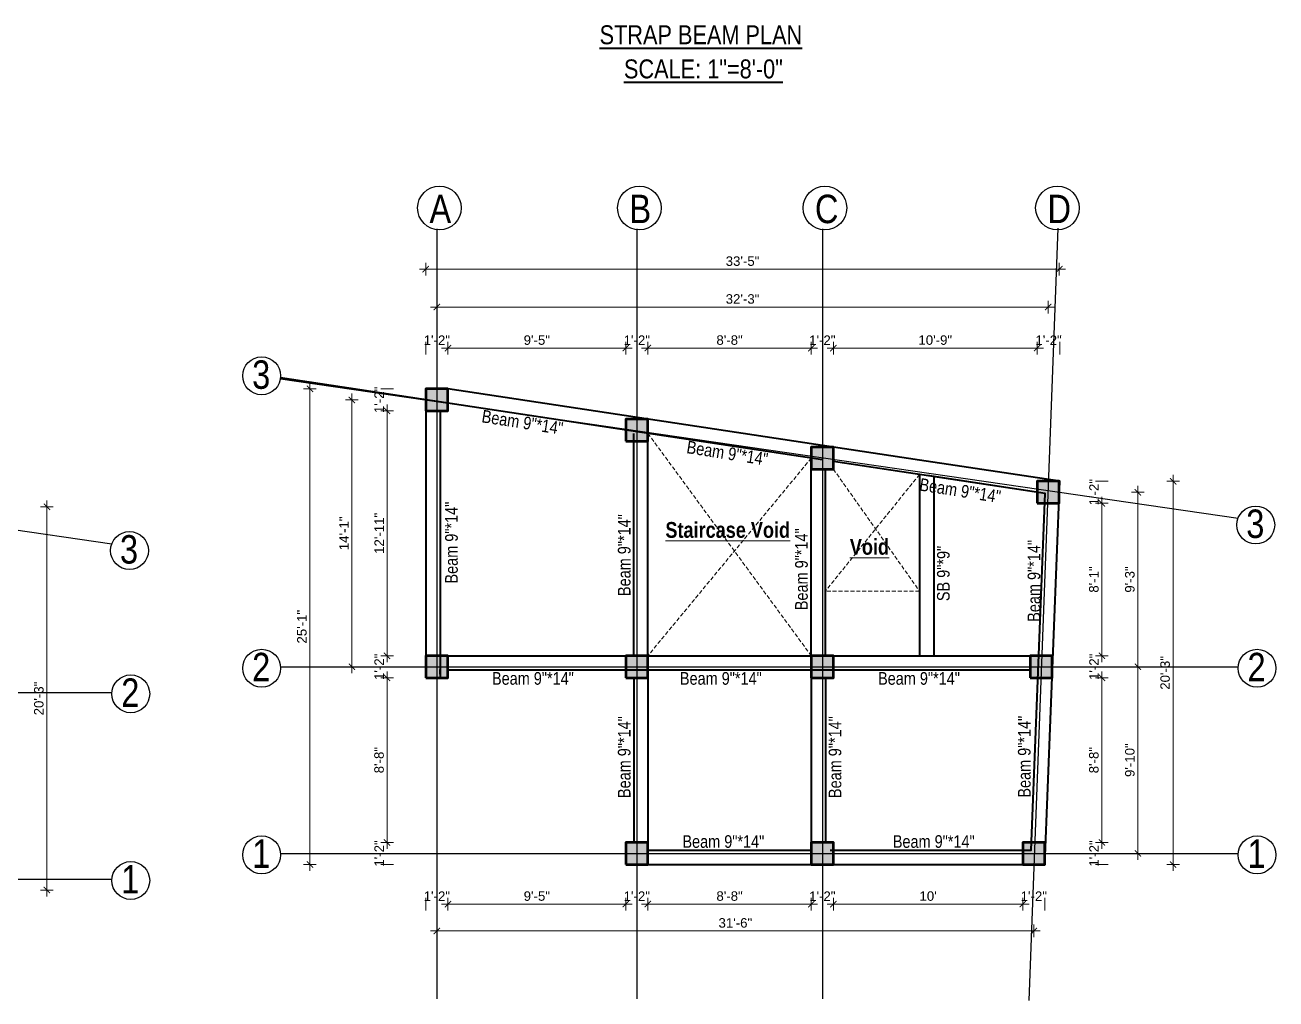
# Model space of a CAD drawing. Header units: inches. Extents: x 149715 to 152893, y -16726 to -14478.
# Drawn here: x 151080 to 151873, y -15733 to -15116 of the extents above; entities that cross this region are included whole.
import ezdxf
from ezdxf.enums import TextEntityAlignment as Align

# ---------------------------------------------------------------- set-up
doc = ezdxf.new("R2010")
doc.units = ezdxf.units.IN
doc.header["$LTSCALE"] = 0.5
doc.header["$MEASUREMENT"] = 0
doc.header["$PDMODE"] = 66
doc.linetypes.add('HIDDEN', pattern=[0.375, 0.25, -0.125])
for name, color, linetype, lineweight in [('C-COLUMN', 1, 'Continuous', 50), ('DIM 1-100', 4, 'Continuous', 13), ('HACTH', 253, 'Continuous', 9), ('Text-100.w', 254, 'Continuous', 9), ('Toilet', 7, 'Continuous', 25), ('wall', 1, 'Continuous', 40), ('window', 4, 'Continuous', 13)]:
    doc.layers.add(name, color=color, linetype=linetype, lineweight=lineweight)
doc.styles.add('arial', font='arial.ttf')
doc.styles.add('ordinary', font='ARIALN.TTF')
doc.styles.get("Standard").update_dxf_attribs({"font": 'arial.ttf'})
doc.dimstyles.new('1 by 96', dxfattribs={"dimtxt": 6, "dimasz": 4, "dimexe": 4, "dimexo": 4, "dimgap": 2, "dimtad": 1, "dimdec": 0, "dimzin": 0, "dimdsep": 46, "dimlunit": 4, "dimtxsty": 'Standard', "dimblk": 'ARCHTICK', "dimcen": 0, "dimdle": 4, "dimadec": 0, "dimazin": 0, "dimtfac": 1, "dimtdec": 0, "dimtix": 1, "dimtofl": 0, "dimtmove": 1, "dimatfit": 3, "dimldrblk": 'ARCHTICK', "dimfxl": 4, "dimfxlon": 1, "dimtolj": 1, "dimtzin": 0, "dimlwd": -1, "dimlwe": -1, "dimarcsym": 0})

# ---------------------------------------------------------------- blocks, each defined once
blk = doc.blocks.new('_ArchTick')
at = {"color": 0, "linetype": 'ByBlock', "const_width": 0.15}
blk.add_lwpolyline([(-0.5, -0.5), (0.5, 0.5)], dxfattribs=at)
blk = doc.blocks.new('*D952')
at = {"layer": 'Defpoints', "color": 0, "transparency": 16777216}
for p in [(151022.58, -15421.33), (151094.24, -15421.33), (151013.01, -15664.1)]:
    blk.add_point(p, dxfattribs=at)
at = {"layer": 'DIM 1-100', "color": 0, "transparency": 16777216}
for p, q in [((151094.24, -15668.1), (151094.24, -15417.33)), ((151090.24, -15421.33), (151098.24, -15421.33)), ((151090.24, -15664.1), (151098.24, -15664.1))]:
    blk.add_line(p, q, dxfattribs=at)
at = {"layer": 'DIM 1-100', "color": 0, "transparency": 16777216, "xscale": 4, "yscale": 4, "zscale": 4}
for p, rotation in [((151094.24, -15421.33), 90), ((151094.24, -15664.1), 270)]:
    blk.add_blockref('_ArchTick', p, dxfattribs=dict(at, rotation=rotation))
at = {"layer": 'DIM 1-100', "color": 0, "transparency": 16777216, "insert": (151089.18, -15542.72), "char_height": 6, "attachment_point": 5, "rotation": 90}
blk.add_mtext('\\A1;20\'-3"', dxfattribs=at)
blk = doc.blocks.new('*D962')
at = {"layer": 'Defpoints', "color": 0, "transparency": 16777216}
for p in [(151322.91, -15346.59), (151309.73, -15360.59), (151322.91, -15360.59)]:
    blk.add_point(p, dxfattribs=at)
at = {"layer": 'DIM 1-100', "color": 0, "transparency": 16777216}
for p, q in [((151313.73, -15346.59), (151305.73, -15346.59)), ((151313.73, -15360.59), (151305.73, -15360.59))]:
    blk.add_line(p, q, dxfattribs=at)
at = {"layer": 'DIM 1-100', "color": 0, "transparency": 16777216, "insert": (151304.72, -15353.59), "char_height": 6, "attachment_point": 5, "rotation": 90}
blk.add_mtext('\\A1;1\'-2"', dxfattribs=at)
blk = doc.blocks.new('*D963')
at = {"layer": 'Defpoints', "color": 0, "transparency": 16777216}
for p in [(151322.91, -15360.59), (151309.73, -15515.66), (151322.91, -15515.66)]:
    blk.add_point(p, dxfattribs=at)
at = {"layer": 'DIM 1-100', "color": 0, "transparency": 16777216}
for p, q in [((151313.73, -15360.59), (151305.73, -15360.59)), ((151309.73, -15356.59), (151309.73, -15519.66)), ((151313.73, -15515.66), (151305.73, -15515.66))]:
    blk.add_line(p, q, dxfattribs=at)
at = {"layer": 'DIM 1-100', "color": 0, "transparency": 16777216, "xscale": 4, "yscale": 4, "zscale": 4}
for p, rotation in [((151309.73, -15360.59), 90), ((151309.73, -15515.66), 270)]:
    blk.add_blockref('_ArchTick', p, dxfattribs=dict(at, rotation=rotation))
at = {"layer": 'DIM 1-100', "color": 0, "transparency": 16777216, "insert": (151304.72, -15438.12), "char_height": 6, "attachment_point": 5, "rotation": 90}
blk.add_mtext('\\A1;12\'-11"', dxfattribs=at)
blk = doc.blocks.new('*D964')
at = {"layer": 'Defpoints', "color": 0, "transparency": 16777216}
for p in [(151322.91, -15515.66), (151309.73, -15529.66), (151322.91, -15529.66)]:
    blk.add_point(p, dxfattribs=at)
at = {"layer": 'DIM 1-100', "color": 0, "transparency": 16777216}
for p, q in [((151313.73, -15515.66), (151305.73, -15515.66)), ((151313.73, -15529.66), (151305.73, -15529.66))]:
    blk.add_line(p, q, dxfattribs=at)
at = {"layer": 'DIM 1-100', "color": 0, "transparency": 16777216, "insert": (151304.72, -15522.66), "char_height": 6, "attachment_point": 5, "rotation": 90}
blk.add_mtext('\\A1;1\'-2"', dxfattribs=at)
blk = doc.blocks.new('*D965')
at = {"layer": 'Defpoints', "color": 0, "transparency": 16777216}
for p in [(151322.91, -15529.66), (151309.73, -15633.89), (151322.91, -15633.89)]:
    blk.add_point(p, dxfattribs=at)
at = {"layer": 'DIM 1-100', "color": 0, "transparency": 16777216}
for p, q in [((151313.73, -15529.66), (151305.73, -15529.66)), ((151309.73, -15525.66), (151309.73, -15637.89)), ((151313.73, -15633.89), (151305.73, -15633.89))]:
    blk.add_line(p, q, dxfattribs=at)
at = {"layer": 'DIM 1-100', "color": 0, "transparency": 16777216, "xscale": 4, "yscale": 4, "zscale": 4}
for p, rotation in [((151309.73, -15529.66), 90), ((151309.73, -15633.89), 270)]:
    blk.add_blockref('_ArchTick', p, dxfattribs=dict(at, rotation=rotation))
at = {"layer": 'DIM 1-100', "color": 0, "transparency": 16777216, "insert": (151304.67, -15581.77), "char_height": 6, "attachment_point": 5, "rotation": 90}
blk.add_mtext('\\A1;8\'-8"', dxfattribs=at)
blk = doc.blocks.new('*D966')
at = {"layer": 'Defpoints', "color": 0, "transparency": 16777216}
for p in [(151322.91, -15633.89), (151309.73, -15647.89), (151322.91, -15647.89)]:
    blk.add_point(p, dxfattribs=at)
at = {"layer": 'DIM 1-100', "color": 0, "transparency": 16777216}
for p, q in [((151313.73, -15633.89), (151305.73, -15633.89)), ((151313.73, -15647.89), (151305.73, -15647.89))]:
    blk.add_line(p, q, dxfattribs=at)
at = {"layer": 'DIM 1-100', "color": 0, "transparency": 16777216, "insert": (151304.72, -15640.89), "char_height": 6, "attachment_point": 5, "rotation": 90}
blk.add_mtext('\\A1;1\'-2"', dxfattribs=at)
blk = doc.blocks.new('*D967')
at = {"layer": 'Defpoints', "color": 0, "transparency": 16777216}
for p in [(151307.18, -15346.59), (151260.87, -15647.89), (151307.18, -15647.89)]:
    blk.add_point(p, dxfattribs=at)
at = {"layer": 'DIM 1-100', "color": 0, "transparency": 16777216}
for p, q in [((151264.87, -15346.59), (151256.87, -15346.59)), ((151260.87, -15342.59), (151260.87, -15651.89)), ((151264.87, -15647.89), (151256.87, -15647.89))]:
    blk.add_line(p, q, dxfattribs=at)
at = {"layer": 'DIM 1-100', "color": 0, "transparency": 16777216, "xscale": 4, "yscale": 4, "zscale": 4}
for p, rotation in [((151260.87, -15346.59), 90), ((151260.87, -15647.89), 270)]:
    blk.add_blockref('_ArchTick', p, dxfattribs=dict(at, rotation=rotation))
at = {"layer": 'DIM 1-100', "color": 0, "transparency": 16777216, "insert": (151255.8, -15497.24), "char_height": 6, "attachment_point": 5, "rotation": 90}
blk.add_mtext('\\A1;25\'-1"', dxfattribs=at)
blk = doc.blocks.new('*D968')
at = {"layer": 'Defpoints', "color": 0, "transparency": 16777216}
for p in [(151334.27, -15647.89), (151348.27, -15647.89), (151348.27, -15672.96)]:
    blk.add_point(p, dxfattribs=at)
at = {"layer": 'DIM 1-100', "color": 0, "transparency": 16777216}
for p, q in [((151334.27, -15668.96), (151334.27, -15676.96)), ((151348.27, -15668.96), (151348.27, -15676.96))]:
    blk.add_line(p, q, dxfattribs=at)
at = {"layer": 'DIM 1-100', "color": 0, "transparency": 16777216, "insert": (151341.27, -15667.95), "char_height": 6, "attachment_point": 5}
blk.add_mtext('\\A1;1\'-2"', dxfattribs=at)
blk = doc.blocks.new('*D969')
at = {"layer": 'Defpoints', "color": 0, "transparency": 16777216}
for p in [(151348.27, -15647.89), (151460.92, -15647.89), (151460.92, -15672.96)]:
    blk.add_point(p, dxfattribs=at)
at = {"layer": 'DIM 1-100', "color": 0, "transparency": 16777216}
for p, q in [((151348.27, -15668.96), (151348.27, -15676.96)), ((151460.92, -15668.96), (151460.92, -15676.96)), ((151344.27, -15672.96), (151464.92, -15672.96))]:
    blk.add_line(p, q, dxfattribs=at)
at = {"layer": 'DIM 1-100', "color": 0, "transparency": 16777216, "xscale": 4, "yscale": 4, "zscale": 4, "rotation": 180}
blk.add_blockref('_ArchTick', (151348.27, -15672.96), dxfattribs=at)
at = {"layer": 'DIM 1-100', "color": 0, "transparency": 16777216, "xscale": 4, "yscale": 4, "zscale": 4}
blk.add_blockref('_ArchTick', (151460.92, -15672.96), dxfattribs=at)
at = {"layer": 'DIM 1-100', "color": 0, "transparency": 16777216, "insert": (151404.6, -15667.9), "char_height": 6, "attachment_point": 5}
blk.add_mtext('\\A1;9\'-5"', dxfattribs=at)
blk = doc.blocks.new('*D970')
at = {"layer": 'Defpoints', "color": 0, "transparency": 16777216}
for p in [(151460.92, -15647.89), (151474.92, -15647.89), (151474.92, -15672.96)]:
    blk.add_point(p, dxfattribs=at)
at = {"layer": 'DIM 1-100', "color": 0, "transparency": 16777216}
for p, q in [((151460.92, -15668.96), (151460.92, -15676.96)), ((151474.92, -15668.96), (151474.92, -15676.96))]:
    blk.add_line(p, q, dxfattribs=at)
at = {"layer": 'DIM 1-100', "color": 0, "transparency": 16777216, "insert": (151467.92, -15667.95), "char_height": 6, "attachment_point": 5}
blk.add_mtext('\\A1;1\'-2"', dxfattribs=at)
blk = doc.blocks.new('*D971')
at = {"layer": 'Defpoints', "color": 0, "transparency": 16777216}
for p in [(151474.92, -15647.89), (151578.42, -15647.89), (151578.42, -15672.96)]:
    blk.add_point(p, dxfattribs=at)
at = {"layer": 'DIM 1-100', "color": 0, "transparency": 16777216}
for p, q in [((151474.92, -15668.96), (151474.92, -15676.96)), ((151578.42, -15668.96), (151578.42, -15676.96)), ((151470.92, -15672.96), (151582.42, -15672.96))]:
    blk.add_line(p, q, dxfattribs=at)
at = {"layer": 'DIM 1-100', "color": 0, "transparency": 16777216, "xscale": 4, "yscale": 4, "zscale": 4, "rotation": 180}
blk.add_blockref('_ArchTick', (151474.92, -15672.96), dxfattribs=at)
at = {"layer": 'DIM 1-100', "color": 0, "transparency": 16777216, "xscale": 4, "yscale": 4, "zscale": 4}
blk.add_blockref('_ArchTick', (151578.42, -15672.96), dxfattribs=at)
at = {"layer": 'DIM 1-100', "color": 0, "transparency": 16777216, "insert": (151526.67, -15667.9), "char_height": 6, "attachment_point": 5}
blk.add_mtext('\\A1;8\'-8"', dxfattribs=at)
blk = doc.blocks.new('*D972')
at = {"layer": 'Defpoints', "color": 0, "transparency": 16777216}
for p in [(151578.42, -15647.89), (151592.42, -15647.89), (151592.42, -15672.96)]:
    blk.add_point(p, dxfattribs=at)
at = {"layer": 'DIM 1-100', "color": 0, "transparency": 16777216}
for p, q in [((151578.42, -15668.96), (151578.42, -15676.96)), ((151592.42, -15668.96), (151592.42, -15676.96))]:
    blk.add_line(p, q, dxfattribs=at)
at = {"layer": 'DIM 1-100', "color": 0, "transparency": 16777216, "insert": (151585.42, -15667.95), "char_height": 6, "attachment_point": 5}
blk.add_mtext('\\A1;1\'-2"', dxfattribs=at)
blk = doc.blocks.new('*D973')
at = {"layer": 'Defpoints', "color": 0, "transparency": 16777216}
for p in [(151592.42, -15647.89), (151712.38, -15647.89), (151712.38, -15672.96)]:
    blk.add_point(p, dxfattribs=at)
at = {"layer": 'DIM 1-100', "color": 0, "transparency": 16777216}
for p, q in [((151592.42, -15668.96), (151592.42, -15676.96)), ((151712.38, -15668.96), (151712.38, -15676.96)), ((151588.42, -15672.96), (151716.38, -15672.96))]:
    blk.add_line(p, q, dxfattribs=at)
at = {"layer": 'DIM 1-100', "color": 0, "transparency": 16777216, "xscale": 4, "yscale": 4, "zscale": 4, "rotation": 180}
blk.add_blockref('_ArchTick', (151592.42, -15672.96), dxfattribs=at)
at = {"layer": 'DIM 1-100', "color": 0, "transparency": 16777216, "xscale": 4, "yscale": 4, "zscale": 4}
blk.add_blockref('_ArchTick', (151712.38, -15672.96), dxfattribs=at)
at = {"layer": 'DIM 1-100', "color": 0, "transparency": 16777216, "insert": (151652.4, -15667.9), "char_height": 6, "attachment_point": 5}
blk.add_mtext("\\A1;10'", dxfattribs=at)
blk = doc.blocks.new('*D974')
at = {"layer": 'Defpoints', "color": 0, "transparency": 16777216}
for p in [(151712.38, -15647.89), (151726.38, -15647.89), (151726.38, -15672.96)]:
    blk.add_point(p, dxfattribs=at)
at = {"layer": 'DIM 1-100', "color": 0, "transparency": 16777216}
for p, q in [((151712.38, -15668.96), (151712.38, -15676.96)), ((151726.38, -15668.96), (151726.38, -15676.96))]:
    blk.add_line(p, q, dxfattribs=at)
at = {"layer": 'DIM 1-100', "color": 0, "transparency": 16777216, "insert": (151719.38, -15667.95), "char_height": 6, "attachment_point": 5}
blk.add_mtext('\\A1;1\'-2"', dxfattribs=at)
blk = doc.blocks.new('*D975')
at = {"layer": 'Defpoints', "color": 0, "transparency": 16777216}
for p in [(151341.27, -15647.89), (151719.38, -15647.89), (151719.38, -15689.98)]:
    blk.add_point(p, dxfattribs=at)
at = {"layer": 'DIM 1-100', "color": 0, "transparency": 16777216}
for p, q in [((151341.27, -15685.98), (151341.27, -15693.98)), ((151719.38, -15685.98), (151719.38, -15693.98)), ((151337.27, -15689.98), (151723.38, -15689.98))]:
    blk.add_line(p, q, dxfattribs=at)
at = {"layer": 'DIM 1-100', "color": 0, "transparency": 16777216, "xscale": 4, "yscale": 4, "zscale": 4, "rotation": 180}
blk.add_blockref('_ArchTick', (151341.27, -15689.98), dxfattribs=at)
at = {"layer": 'DIM 1-100', "color": 0, "transparency": 16777216, "xscale": 4, "yscale": 4, "zscale": 4}
blk.add_blockref('_ArchTick', (151719.38, -15689.98), dxfattribs=at)
at = {"layer": 'DIM 1-100', "color": 0, "transparency": 16777216, "insert": (151530.32, -15684.91), "char_height": 6, "attachment_point": 5}
blk.add_mtext('\\A1;31\'-6"', dxfattribs=at)
blk = doc.blocks.new('*D976')
at = {"layer": 'Defpoints', "color": 0, "transparency": 16777216}
for p in [(151735.48, -15405.06), (151735.4, -15419.06), (151762.5, -15419.06)]:
    blk.add_point(p, dxfattribs=at)
at = {"layer": 'DIM 1-100', "color": 0, "transparency": 16777216}
for p, q in [((151758.5, -15405.06), (151766.5, -15405.06)), ((151758.5, -15419.06), (151766.5, -15419.06))]:
    blk.add_line(p, q, dxfattribs=at)
at = {"layer": 'DIM 1-100', "color": 0, "transparency": 16777216, "insert": (151757.49, -15412.06), "char_height": 6, "attachment_point": 5, "rotation": 90}
blk.add_mtext('\\A1;1\'-2"', dxfattribs=at)
blk = doc.blocks.new('*D977')
at = {"layer": 'Defpoints', "color": 0, "transparency": 16777216}
for p in [(151735.4, -15419.06), (151731.04, -15515.66), (151762.5, -15515.66)]:
    blk.add_point(p, dxfattribs=at)
at = {"layer": 'DIM 1-100', "color": 0, "transparency": 16777216}
for p, q in [((151762.5, -15415.06), (151762.5, -15519.66)), ((151758.5, -15419.06), (151766.5, -15419.06)), ((151758.5, -15515.66), (151766.5, -15515.66))]:
    blk.add_line(p, q, dxfattribs=at)
at = {"layer": 'DIM 1-100', "color": 0, "transparency": 16777216, "xscale": 4, "yscale": 4, "zscale": 4}
for p, rotation in [((151762.5, -15419.06), 90), ((151762.5, -15515.66), 270)]:
    blk.add_blockref('_ArchTick', p, dxfattribs=dict(at, rotation=rotation))
at = {"layer": 'DIM 1-100', "color": 0, "transparency": 16777216, "insert": (151757.44, -15467.36), "char_height": 6, "attachment_point": 5, "rotation": 90}
blk.add_mtext('\\A1;8\'-1"', dxfattribs=at)
blk = doc.blocks.new('*D978')
at = {"layer": 'Defpoints', "color": 0, "transparency": 16777216}
for p in [(151731.04, -15515.66), (151731.04, -15529.66), (151762.5, -15529.66)]:
    blk.add_point(p, dxfattribs=at)
at = {"layer": 'DIM 1-100', "color": 0, "transparency": 16777216}
for p, q in [((151758.5, -15515.66), (151766.5, -15515.66)), ((151758.5, -15529.66), (151766.5, -15529.66))]:
    blk.add_line(p, q, dxfattribs=at)
at = {"layer": 'DIM 1-100', "color": 0, "transparency": 16777216, "insert": (151757.49, -15522.66), "char_height": 6, "attachment_point": 5, "rotation": 90}
blk.add_mtext('\\A1;1\'-2"', dxfattribs=at)
blk = doc.blocks.new('*D979')
at = {"layer": 'Defpoints', "color": 0, "transparency": 16777216}
for p in [(151731.04, -15529.66), (151726.38, -15633.89), (151762.5, -15633.89)]:
    blk.add_point(p, dxfattribs=at)
at = {"layer": 'DIM 1-100', "color": 0, "transparency": 16777216}
for p, q in [((151758.5, -15529.66), (151766.5, -15529.66)), ((151762.5, -15525.66), (151762.5, -15637.89)), ((151758.5, -15633.89), (151766.5, -15633.89))]:
    blk.add_line(p, q, dxfattribs=at)
at = {"layer": 'DIM 1-100', "color": 0, "transparency": 16777216, "xscale": 4, "yscale": 4, "zscale": 4}
for p, rotation in [((151762.5, -15529.66), 90), ((151762.5, -15633.89), 270)]:
    blk.add_blockref('_ArchTick', p, dxfattribs=dict(at, rotation=rotation))
at = {"layer": 'DIM 1-100', "color": 0, "transparency": 16777216, "insert": (151757.44, -15581.77), "char_height": 6, "attachment_point": 5, "rotation": 90}
blk.add_mtext('\\A1;8\'-8"', dxfattribs=at)
blk = doc.blocks.new('*D980')
at = {"layer": 'Defpoints', "color": 0, "transparency": 16777216}
for p in [(151726.38, -15633.89), (151726.38, -15647.89), (151762.5, -15647.89)]:
    blk.add_point(p, dxfattribs=at)
at = {"layer": 'DIM 1-100', "color": 0, "transparency": 16777216}
for p, q in [((151758.5, -15633.89), (151766.5, -15633.89)), ((151758.5, -15647.89), (151766.5, -15647.89))]:
    blk.add_line(p, q, dxfattribs=at)
at = {"layer": 'DIM 1-100', "color": 0, "transparency": 16777216, "insert": (151757.49, -15640.89), "char_height": 6, "attachment_point": 5, "rotation": 90}
blk.add_mtext('\\A1;1\'-2"', dxfattribs=at)
blk = doc.blocks.new('*D981')
at = {"layer": 'Defpoints', "color": 0, "transparency": 16777216}
for p in [(151735.48, -15412.06), (151731.04, -15522.66), (151785.27, -15522.66)]:
    blk.add_point(p, dxfattribs=at)
at = {"layer": 'DIM 1-100', "color": 0, "transparency": 16777216}
for p, q in [((151785.27, -15408.06), (151785.27, -15526.66)), ((151781.27, -15412.06), (151789.27, -15412.06)), ((151781.27, -15522.66), (151789.27, -15522.66))]:
    blk.add_line(p, q, dxfattribs=at)
at = {"layer": 'DIM 1-100', "color": 0, "transparency": 16777216, "xscale": 4, "yscale": 4, "zscale": 4}
for p, rotation in [((151785.27, -15412.06), 90), ((151785.27, -15522.66), 270)]:
    blk.add_blockref('_ArchTick', p, dxfattribs=dict(at, rotation=rotation))
at = {"layer": 'DIM 1-100', "color": 0, "transparency": 16777216, "insert": (151780.21, -15467.36), "char_height": 6, "attachment_point": 5, "rotation": 90}
blk.add_mtext('\\A1;9\'-3"', dxfattribs=at)
blk = doc.blocks.new('*D982')
at = {"layer": 'Defpoints', "color": 0, "transparency": 16777216}
for p in [(151731.04, -15522.66), (151726.38, -15640.89), (151785.27, -15640.89)]:
    blk.add_point(p, dxfattribs=at)
at = {"layer": 'DIM 1-100', "color": 0, "transparency": 16777216}
for p, q in [((151785.27, -15518.66), (151785.27, -15644.89)), ((151781.27, -15522.66), (151789.27, -15522.66)), ((151781.27, -15640.89), (151789.27, -15640.89))]:
    blk.add_line(p, q, dxfattribs=at)
at = {"layer": 'DIM 1-100', "color": 0, "transparency": 16777216, "xscale": 4, "yscale": 4, "zscale": 4}
for p, rotation in [((151785.27, -15522.66), 90), ((151785.27, -15640.89), 270)]:
    blk.add_blockref('_ArchTick', p, dxfattribs=dict(at, rotation=rotation))
at = {"layer": 'DIM 1-100', "color": 0, "transparency": 16777216, "insert": (151780.21, -15581.77), "char_height": 6, "attachment_point": 5, "rotation": 90}
blk.add_mtext('\\A1;9\'-10"', dxfattribs=at)
blk = doc.blocks.new('*D983')
at = {"layer": 'Defpoints', "color": 0, "transparency": 16777216}
for p in [(151735.95, -15405.12), (151807.61, -15405.12), (151726.38, -15647.89)]:
    blk.add_point(p, dxfattribs=at)
at = {"layer": 'DIM 1-100', "color": 0, "transparency": 16777216}
for p, q in [((151807.61, -15651.89), (151807.61, -15401.12)), ((151803.61, -15405.12), (151811.61, -15405.12)), ((151803.61, -15647.89), (151811.61, -15647.89))]:
    blk.add_line(p, q, dxfattribs=at)
at = {"layer": 'DIM 1-100', "color": 0, "transparency": 16777216, "xscale": 4, "yscale": 4, "zscale": 4}
for p, rotation in [((151807.61, -15405.12), 90), ((151807.61, -15647.89), 270)]:
    blk.add_blockref('_ArchTick', p, dxfattribs=dict(at, rotation=rotation))
at = {"layer": 'DIM 1-100', "color": 0, "transparency": 16777216, "insert": (151802.55, -15526.51), "char_height": 6, "attachment_point": 5, "rotation": 90}
blk.add_mtext('\\A1;20\'-3"', dxfattribs=at)
blk = doc.blocks.new('*D984')
at = {"layer": 'Defpoints', "color": 0, "transparency": 16777216}
for p in [(151348.27, -15320.8), (151334.27, -15346.59), (151348.27, -15346.59)]:
    blk.add_point(p, dxfattribs=at)
at = {"layer": 'DIM 1-100', "color": 0, "transparency": 16777216}
for p, q in [((151334.27, -15324.8), (151334.27, -15316.8)), ((151348.27, -15324.8), (151348.27, -15316.8))]:
    blk.add_line(p, q, dxfattribs=at)
at = {"layer": 'DIM 1-100', "color": 0, "transparency": 16777216, "insert": (151341.27, -15315.79), "char_height": 6, "attachment_point": 5}
blk.add_mtext('\\A1;1\'-2"', dxfattribs=at)
blk = doc.blocks.new('*D985')
at = {"layer": 'Defpoints', "color": 0, "transparency": 16777216}
for p in [(151460.92, -15320.8), (151348.27, -15346.59), (151460.92, -15365.71)]:
    blk.add_point(p, dxfattribs=at)
at = {"layer": 'DIM 1-100', "color": 0, "transparency": 16777216}
for p, q in [((151344.27, -15320.8), (151464.92, -15320.8)), ((151348.27, -15324.8), (151348.27, -15316.8)), ((151460.92, -15324.8), (151460.92, -15316.8))]:
    blk.add_line(p, q, dxfattribs=at)
at = {"layer": 'DIM 1-100', "color": 0, "transparency": 16777216, "xscale": 4, "yscale": 4, "zscale": 4, "rotation": 180}
blk.add_blockref('_ArchTick', (151348.27, -15320.8), dxfattribs=at)
at = {"layer": 'DIM 1-100', "color": 0, "transparency": 16777216, "xscale": 4, "yscale": 4, "zscale": 4}
blk.add_blockref('_ArchTick', (151460.92, -15320.8), dxfattribs=at)
at = {"layer": 'DIM 1-100', "color": 0, "transparency": 16777216, "insert": (151404.6, -15315.74), "char_height": 6, "attachment_point": 5}
blk.add_mtext('\\A1;9\'-5"', dxfattribs=at)
blk = doc.blocks.new('*D986')
at = {"layer": 'Defpoints', "color": 0, "transparency": 16777216}
for p in [(151474.92, -15320.8), (151460.92, -15365.71), (151474.92, -15365.71)]:
    blk.add_point(p, dxfattribs=at)
at = {"layer": 'DIM 1-100', "color": 0, "transparency": 16777216}
for p, q in [((151460.92, -15324.8), (151460.92, -15316.8)), ((151474.92, -15324.8), (151474.92, -15316.8))]:
    blk.add_line(p, q, dxfattribs=at)
at = {"layer": 'DIM 1-100', "color": 0, "transparency": 16777216, "insert": (151467.92, -15315.79), "char_height": 6, "attachment_point": 5}
blk.add_mtext('\\A1;1\'-2"', dxfattribs=at)
blk = doc.blocks.new('*D987')
at = {"layer": 'Defpoints', "color": 0, "transparency": 16777216}
for p in [(151578.42, -15320.8), (151474.92, -15365.71), (151578.42, -15383.45)]:
    blk.add_point(p, dxfattribs=at)
at = {"layer": 'DIM 1-100', "color": 0, "transparency": 16777216}
for p, q in [((151470.92, -15320.8), (151582.42, -15320.8)), ((151474.92, -15324.8), (151474.92, -15316.8)), ((151578.42, -15324.8), (151578.42, -15316.8))]:
    blk.add_line(p, q, dxfattribs=at)
at = {"layer": 'DIM 1-100', "color": 0, "transparency": 16777216, "xscale": 4, "yscale": 4, "zscale": 4, "rotation": 180}
blk.add_blockref('_ArchTick', (151474.92, -15320.8), dxfattribs=at)
at = {"layer": 'DIM 1-100', "color": 0, "transparency": 16777216, "xscale": 4, "yscale": 4, "zscale": 4}
blk.add_blockref('_ArchTick', (151578.42, -15320.8), dxfattribs=at)
at = {"layer": 'DIM 1-100', "color": 0, "transparency": 16777216, "insert": (151526.67, -15315.74), "char_height": 6, "attachment_point": 5}
blk.add_mtext('\\A1;8\'-8"', dxfattribs=at)
blk = doc.blocks.new('*D988')
at = {"layer": 'Defpoints', "color": 0, "transparency": 16777216}
for p in [(151592.42, -15320.8), (151578.42, -15383.45), (151592.42, -15383.45)]:
    blk.add_point(p, dxfattribs=at)
at = {"layer": 'DIM 1-100', "color": 0, "transparency": 16777216}
for p, q in [((151578.42, -15324.8), (151578.42, -15316.8)), ((151592.42, -15324.8), (151592.42, -15316.8))]:
    blk.add_line(p, q, dxfattribs=at)
at = {"layer": 'DIM 1-100', "color": 0, "transparency": 16777216, "insert": (151585.42, -15315.79), "char_height": 6, "attachment_point": 5}
blk.add_mtext('\\A1;1\'-2"', dxfattribs=at)
blk = doc.blocks.new('*D989')
at = {"layer": 'Defpoints', "color": 0, "transparency": 16777216}
for p in [(151721.48, -15320.8), (151592.42, -15383.45), (151721.48, -15405.06)]:
    blk.add_point(p, dxfattribs=at)
at = {"layer": 'DIM 1-100', "color": 0, "transparency": 16777216}
for p, q in [((151588.42, -15320.8), (151725.48, -15320.8)), ((151592.42, -15324.8), (151592.42, -15316.8)), ((151721.48, -15324.8), (151721.48, -15316.8))]:
    blk.add_line(p, q, dxfattribs=at)
at = {"layer": 'DIM 1-100', "color": 0, "transparency": 16777216, "xscale": 4, "yscale": 4, "zscale": 4, "rotation": 180}
blk.add_blockref('_ArchTick', (151592.42, -15320.8), dxfattribs=at)
at = {"layer": 'DIM 1-100', "color": 0, "transparency": 16777216, "xscale": 4, "yscale": 4, "zscale": 4}
blk.add_blockref('_ArchTick', (151721.48, -15320.8), dxfattribs=at)
at = {"layer": 'DIM 1-100', "color": 0, "transparency": 16777216, "insert": (151656.95, -15315.74), "char_height": 6, "attachment_point": 5}
blk.add_mtext('\\A1;10\'-9"', dxfattribs=at)
blk = doc.blocks.new('*D990')
at = {"layer": 'Defpoints', "color": 0, "transparency": 16777216}
for p in [(151735.95, -15320.8), (151721.48, -15405.06), (151735.95, -15405.12)]:
    blk.add_point(p, dxfattribs=at)
at = {"layer": 'DIM 1-100', "color": 0, "transparency": 16777216}
for p, q in [((151721.48, -15324.8), (151721.48, -15316.8)), ((151735.95, -15324.8), (151735.95, -15316.8))]:
    blk.add_line(p, q, dxfattribs=at)
at = {"layer": 'DIM 1-100', "color": 0, "transparency": 16777216, "insert": (151728.72, -15315.79), "char_height": 6, "attachment_point": 5}
blk.add_mtext('\\A1;1\'-2"', dxfattribs=at)
blk = doc.blocks.new('*D991')
at = {"layer": 'Defpoints', "color": 0, "transparency": 16777216}
for p in [(151728.48, -15294.77), (151341.27, -15346.59), (151728.48, -15405.06)]:
    blk.add_point(p, dxfattribs=at)
at = {"layer": 'DIM 1-100', "color": 0, "transparency": 16777216}
for p, q in [((151341.27, -15298.77), (151341.27, -15290.77)), ((151728.48, -15298.77), (151728.48, -15290.77)), ((151337.27, -15294.77), (151732.48, -15294.77))]:
    blk.add_line(p, q, dxfattribs=at)
at = {"layer": 'DIM 1-100', "color": 0, "transparency": 16777216, "xscale": 4, "yscale": 4, "zscale": 4, "rotation": 180}
blk.add_blockref('_ArchTick', (151341.27, -15294.77), dxfattribs=at)
at = {"layer": 'DIM 1-100', "color": 0, "transparency": 16777216, "xscale": 4, "yscale": 4, "zscale": 4}
blk.add_blockref('_ArchTick', (151728.48, -15294.77), dxfattribs=at)
at = {"layer": 'DIM 1-100', "color": 0, "transparency": 16777216, "insert": (151534.88, -15289.7), "char_height": 6, "attachment_point": 5}
blk.add_mtext('\\A1;32\'-3"', dxfattribs=at)
blk = doc.blocks.new('*D992')
at = {"layer": 'Defpoints', "color": 0, "transparency": 16777216}
for p in [(151735.48, -15270.8), (151334.27, -15346.59), (151735.48, -15405.06)]:
    blk.add_point(p, dxfattribs=at)
at = {"layer": 'DIM 1-100', "color": 0, "transparency": 16777216}
for p, q in [((151334.27, -15274.8), (151334.27, -15266.8)), ((151735.48, -15274.8), (151735.48, -15266.8)), ((151330.27, -15270.8), (151739.48, -15270.8))]:
    blk.add_line(p, q, dxfattribs=at)
at = {"layer": 'DIM 1-100', "color": 0, "transparency": 16777216, "xscale": 4, "yscale": 4, "zscale": 4, "rotation": 180}
blk.add_blockref('_ArchTick', (151334.27, -15270.8), dxfattribs=at)
at = {"layer": 'DIM 1-100', "color": 0, "transparency": 16777216, "xscale": 4, "yscale": 4, "zscale": 4}
blk.add_blockref('_ArchTick', (151735.48, -15270.8), dxfattribs=at)
at = {"layer": 'DIM 1-100', "color": 0, "transparency": 16777216, "insert": (151534.88, -15265.74), "char_height": 6, "attachment_point": 5}
blk.add_mtext('\\A1;33\'-5"', dxfattribs=at)
blk = doc.blocks.new('*D1096')
at = {"layer": 'Defpoints', "color": 0, "transparency": 16777216}
for p in [(151334.27, -15353.59), (151287.43, -15522.66), (151334.27, -15522.66)]:
    blk.add_point(p, dxfattribs=at)
at = {"layer": 'DIM 1-100', "color": 0, "transparency": 16777216}
for p, q in [((151291.43, -15353.59), (151283.43, -15353.59)), ((151287.43, -15349.59), (151287.43, -15526.66)), ((151291.43, -15522.66), (151283.43, -15522.66))]:
    blk.add_line(p, q, dxfattribs=at)
at = {"layer": 'DIM 1-100', "color": 0, "transparency": 16777216, "xscale": 4, "yscale": 4, "zscale": 4}
for p, rotation in [((151287.43, -15353.59), 90), ((151287.43, -15522.66), 270)]:
    blk.add_blockref('_ArchTick', p, dxfattribs=dict(at, rotation=rotation))
at = {"layer": 'DIM 1-100', "color": 0, "transparency": 16777216, "insert": (151282.42, -15438.12), "char_height": 6, "attachment_point": 5, "rotation": 90}
blk.add_mtext('\\A1;14\'-1"', dxfattribs=at)

msp = doc.modelspace()

# ---------------------------------------------------------------- hatches: boundary and pattern name
at = {"layer": 'C-COLUMN'}
h = msp.add_hatch(color=256, dxfattribs=at)
h.dxf.hatch_style = 1
h.paths.add_polyline_path([(151348.27, -15346.59), (151334.27, -15346.59), (151334.27, -15360.59), (151348.27, -15360.59)])
h = msp.add_hatch(color=256, dxfattribs=at)
h.dxf.hatch_style = 1
h.paths.add_polyline_path([(151474.92, -15365.71), (151460.92, -15365.71), (151460.92, -15379.71), (151474.92, -15379.71)])
h = msp.add_hatch(color=256, dxfattribs=at)
h.dxf.hatch_style = 1
h.paths.add_polyline_path([(151592.42, -15383.45), (151578.42, -15383.45), (151578.42, -15397.45), (151592.42, -15397.45)])
h = msp.add_hatch(color=256, dxfattribs=at)
h.dxf.hatch_style = 1
h.paths.add_polyline_path([(151735.48, -15405.06), (151721.48, -15405.06), (151721.48, -15419.06), (151735.48, -15419.06)])
h = msp.add_hatch(color=256, dxfattribs=at)
h.dxf.hatch_style = 1
h.paths.add_polyline_path([(151348.27, -15515.66), (151334.27, -15515.66), (151334.27, -15529.66), (151348.27, -15529.66)])
h = msp.add_hatch(color=256, dxfattribs=at)
h.dxf.hatch_style = 1
h.paths.add_polyline_path([(151474.92, -15515.66), (151460.92, -15515.66), (151460.92, -15529.66), (151474.92, -15529.66)])
h = msp.add_hatch(color=256, dxfattribs=at)
h.dxf.hatch_style = 1
h.paths.add_polyline_path([(151592.42, -15515.66), (151578.42, -15515.66), (151578.42, -15529.66), (151592.42, -15529.66)])
h = msp.add_hatch(color=256, dxfattribs=at)
h.dxf.hatch_style = 1
h.paths.add_polyline_path([(151731.04, -15515.66), (151717.04, -15515.66), (151717.04, -15529.66), (151731.04, -15529.66)])
h = msp.add_hatch(color=256, dxfattribs=at)
h.dxf.hatch_style = 1
h.paths.add_polyline_path([(151474.92, -15633.89), (151460.92, -15633.89), (151460.92, -15647.89), (151474.92, -15647.89)])
h = msp.add_hatch(color=256, dxfattribs=at)
h.dxf.hatch_style = 1
h.paths.add_polyline_path([(151592.42, -15633.89), (151578.42, -15633.89), (151578.42, -15647.89), (151592.42, -15647.89)])
h = msp.add_hatch(color=256, dxfattribs=at)
h.dxf.hatch_style = 1
h.paths.add_polyline_path([(151726.38, -15633.89), (151712.38, -15633.89), (151712.38, -15647.89), (151726.38, -15647.89)])

# ---------------------------------------------------------------- linework, layer by layer
for p, q in [((151341.27, -15245.34), (151341.27, -15732.98)), ((151467.92, -15245.34), (151467.92, -15732.98)), ((151585.42, -15245.34), (151585.42, -15732.98)), ((151734.49, -15244.75), (151716.15, -15734.02))]:
    msp.add_line(p, q)
for points in [[(151334.27, -15360.59), (151348.27, -15360.59), (151348.27, -15346.59), (151334.27, -15346.59)], [(151460.92, -15379.71), (151474.92, -15379.71), (151474.92, -15365.71), (151460.92, -15365.71)], [(151578.42, -15397.45), (151592.42, -15397.45), (151592.42, -15383.45), (151578.42, -15383.45)], [(151721.48, -15419.06), (151735.48, -15419.06), (151735.48, -15405.06), (151721.48, -15405.06)], [(151334.27, -15529.66), (151348.27, -15529.66), (151348.27, -15515.66), (151334.27, -15515.66)], [(151460.92, -15529.66), (151474.92, -15529.66), (151474.92, -15515.66), (151460.92, -15515.66)], [(151578.42, -15529.66), (151592.42, -15529.66), (151592.42, -15515.66), (151578.42, -15515.66)], [(151717.04, -15529.66), (151731.04, -15529.66), (151731.04, -15515.66), (151717.04, -15515.66)], [(151460.92, -15647.89), (151474.92, -15647.89), (151474.92, -15633.89), (151460.92, -15633.89)], [(151578.42, -15647.89), (151592.42, -15647.89), (151592.42, -15633.89), (151578.42, -15633.89)], [(151712.38, -15647.89), (151726.38, -15647.89), (151726.38, -15633.89), (151712.38, -15633.89)]]:
    msp.add_lwpolyline(points, close=True, dxfattribs=at)
at = {"layer": 'HACTH', "linetype": 'HIDDEN', "ltscale": 20}
for p, q in [((151474.92, -15374.81), (151578.42, -15515.66)), ((151578.42, -15390.45), (151474.92, -15515.66)), ((151646.96, -15400.79), (151587.42, -15474.66)), ((151592.42, -15397.45), (151646.96, -15474.66))]:
    msp.add_line(p, q, dxfattribs=at)
msp.add_lwpolyline([(151646.96, -15474.66), (151587.42, -15474.66), (151587.42, -15397.45), (151592.42, -15397.45), (151592.42, -15392.55), (151646.96, -15400.79), (151646.96, -15474.66)], dxfattribs=at)
at = {"layer": 'Toilet'}
for p, q in [((151242.16, -15340.17), (151848.73, -15428.57)), ((150528.79, -15356.38), (151135.36, -15444.78)), ((151726.38, -15647.89), (151735.95, -15405.12)), ((151242.27, -15522.66), (151848.89, -15522.66)), ((150528.9, -15538.87), (151135.52, -15538.87)), ((151242.27, -15640.89), (151848.89, -15640.89)), ((150528.9, -15657.1), (151135.52, -15657.1))]:
    msp.add_line(p, q, dxfattribs=at)
for centre, radius in [((151342.91, -15232.04), 13.84), ((151469.56, -15232.04), 13.84), ((151587.06, -15232.04), 13.84), ((151734.35, -15232.04), 13.84), ((151230.31, -15338.34), 12), ((151859.95, -15432.81), 12), ((151146.58, -15449.02), 12), ((151230.31, -15523.56), 12), ((151860.76, -15523.56), 12), ((151147.38, -15539.77), 12), ((151230.31, -15641.79), 12), ((151860.76, -15641.79), 12), ((151147.38, -15658), 12)]:
    msp.add_circle(centre, radius, dxfattribs=at)
at = {"layer": 'wall'}
for p, q in [((151592.42, -15383.45), (151348.27, -15346.59)), ((151592.42, -15383.45), (151348.27, -15346.59)), ((151334.27, -15360.59), (151334.27, -15529.66)), ((151343.27, -15360.59), (151343.27, -15529.66)), ((151465.92, -15515.66), (151465.92, -15374.81)), ((151474.92, -15399.19), (151474.92, -15374.81)), ((151474.92, -15515.66), (151474.92, -15374.81)), ((151646.96, -15391.69), (151592.42, -15383.45)), ((151735.95, -15405.12), (151646.96, -15391.69)), ((151735.95, -15405.12), (151646.96, -15391.69)), ((151578.42, -15515.66), (151578.42, -15397.45)), ((151587.42, -15515.66), (151587.42, -15397.45)), ((151646.96, -15400.79), (151646.96, -15515.66)), ((151655.96, -15401.72), (151655.96, -15515.66)), ((151348.27, -15515.66), (151717.04, -15515.66)), ((151343.27, -15527.41), (151343.27, -15524.41)), ((151348.27, -15524.66), (151717.04, -15524.66)), ((151465.42, -15529.66), (151470.42, -15529.66)), ((151465.92, -15529.66), (151465.92, -15633.89)), ((151474.92, -15529.66), (151474.92, -15633.89)), ((151578.42, -15529.66), (151578.42, -15633.89)), ((151587.42, -15529.66), (151587.42, -15633.89))]:
    msp.add_line(p, q, dxfattribs=at)
for points in [[(151585.42, -15391.5), (151242.23, -15339.68)], [(151585.42, -15391.5), (151242.23, -15339.68)], [(151592.42, -15383.45), (151348.27, -15346.59)], [(151646.96, -15400.79), (151592.42, -15392.55)], [(151646.96, -15400.79), (151592.42, -15392.55)], [(151688.4, -15647.89), (151726.38, -15647.89), (151735.95, -15405.12), (151646.96, -15391.69)], [(151688.4, -15638.89), (151717.73, -15638.89), (151726.64, -15412.82), (151645.61, -15400.59)], [(151726.64, -15412.82), (151651.96, -15401.54)], [(151474.92, -15638.89), (151578.42, -15638.89)], [(151564.67, -15638.89), (151578.42, -15638.89)], [(151590.42, -15638.89), (151712.38, -15638.89)], [(151688.4, -15638.89), (151714.38, -15638.89)], [(151474.92, -15647.89), (151578.42, -15647.89)], [(151564.67, -15647.89), (151712.38, -15647.89)]]:
    msp.add_lwpolyline(points, dxfattribs=at)
at = {"layer": 'window'}
msp.add_line((151587.42, -15426.85), (151587.42, -15402.45), dxfattribs=at)

# ---------------------------------------------------------------- texts
at = {"layer": 'Text-100.w', "char_height": 10, "width": 284.5512, "attachment_point": 2, "style": 'arial'}
for s, insert in [('\\A1;{\\fArial Narrow|b1|i0|c0|p34;\\LStaircase Void}', (151525.5, -15430.95)), ('\\A1;{\\fArial Narrow|b1|i0|c0|p34;\\LVoid}', (151615.25, -15441.65))]:
    msp.add_mtext(s, dxfattribs=dict(at, insert=insert))
at = {"layer": 'Toilet', "char_height": 18, "width": 45.2776, "attachment_point": 1, "style": 'ordinary'}
for s, insert in [('A', (151336.59, -15223.64)), ('B', (151463.24, -15223.64)), ('C', (151580.74, -15223.64)), ('D', (151728.03, -15223.64)), ('3', (151224.27, -15328.57)), ('3', (151853.92, -15423.05)), ('3', (151140.55, -15439.26)), ('2', (151224.27, -15513.8)), ('2', (151854.72, -15513.8)), ('2', (151141.35, -15530.01)), ('1', (151224.27, -15632.03)), ('1', (151854.72, -15632.03)), ('1', (151141.35, -15648.24))]:
    msp.add_mtext(s, dxfattribs=dict(at, insert=insert))
at = {"layer": 'Toilet', "char_height": 8, "attachment_point": 9, "style": 'ordinary'}
for s, insert, rotation in [('Beam 9"*14"', (151420.44, -15375.88), 351.06588), ('Beam 9"*14"', (151550.23, -15395.4), 351.06588), ('Beam 9"*14"', (151697.7, -15419.11), 351.06588), ('Beam 9"*14"', (151354.6, -15418.08), 90), ('Beam 9"*14"', (151464.03, -15425.99), 90), ('Beam 9"*14"', (151576.29, -15434.95), 90), ('Beam 9"*14"', (151723.57, -15442.31), 90), ('SB 9"*9"', (151666.17, -15446.03), 90), ('Beam 9"*14"', (151464.03, -15553.95), 90), ('Beam 9"*14"', (151597.55, -15553.95), 90), ('Beam 9"*14"', (151717.45, -15553.68), 90)]:
    msp.add_mtext(s, dxfattribs=dict(at, insert=insert, rotation=rotation))
for insert in [(151428.02, -15534.12), (151547.04, -15534.12), (151672.56, -15534.12), (151548.64, -15637.43), (151681.9, -15637.43)]:
    msp.add_mtext('Beam 9"*14"', dxfattribs=dict(at, insert=insert))
at = {"layer": 'wall', "style": 'ordinary'}
for s, p in [('%%USTRAP BEAM PLAN', (151508.51, -15122.33)), ('%%USCALE: 1"=8\'-0"', (151510.1, -15143.94))]:
    msp.add_text(s, height=12, dxfattribs=at).set_placement(p, align=Align.MIDDLE_CENTER)

# ---------------------------------------------------------------- dimensions: what is measured, and where the dimension line sits
at = {"layer": 'DIM 1-100'}
for base, p1, p2, picture, middle in [((151735.48, -15270.8), (151334.27, -15346.59), (151735.48, -15405.06), '*D992', (151534.88, -15265.74)), ((151728.48, -15294.77), (151341.27, -15346.59), (151728.48, -15405.06), '*D991', (151534.88, -15289.7)), ((151348.27, -15320.8), (151334.27, -15346.59), (151348.27, -15346.59), '*D984', (151341.27, -15315.79)), ((151460.92, -15320.8), (151348.27, -15346.59), (151460.92, -15365.71), '*D985', (151404.6, -15315.74)), ((151474.92, -15320.8), (151460.92, -15365.71), (151474.92, -15365.71), '*D986', (151467.92, -15315.79)), ((151578.42041129, -15320.80079048), (151474.92041129, -15365.7123648), (151578.42041129, -15383.4529293), '*D987', (151526.67041129, -15315.73735255)), ((151592.42, -15320.8), (151578.42, -15383.45), (151592.42, -15383.45), '*D988', (151585.42, -15315.79)), ((151721.48, -15320.8), (151592.42, -15383.45), (151721.48, -15405.06), '*D989', (151656.95, -15315.74)), ((151735.95, -15320.8), (151721.48, -15405.06), (151735.95, -15405.12), '*D990', (151728.72, -15315.79)), ((151348.27, -15672.96), (151334.27, -15647.89), (151348.27, -15647.89), '*D968', (151341.27, -15667.95)), ((151719.38, -15689.98), (151341.27, -15647.89), (151719.38, -15647.89), '*D975', (151530.32, -15684.91)), ((151460.92, -15672.96), (151348.27, -15647.89), (151460.92, -15647.89), '*D969', (151404.6, -15667.9)), ((151474.92, -15672.96), (151460.92, -15647.89), (151474.92, -15647.89), '*D970', (151467.92, -15667.95)), ((151578.42041129, -15672.96270345), (151474.92041129, -15647.88837931), (151578.42041129, -15647.88837931), '*D971', (151526.67041129, -15667.89926552)), ((151592.42, -15672.96), (151578.42, -15647.89), (151592.42, -15647.89), '*D972', (151585.42, -15667.95)), ((151712.38, -15672.96), (151592.42, -15647.89), (151712.38, -15647.89), '*D973', (151652.4, -15667.9)), ((151726.38, -15672.96), (151712.38, -15647.89), (151726.38, -15647.89), '*D974', (151719.38, -15667.95))]:
    dim = msp.add_linear_dim(base=base, p1=p1, p2=p2, dimstyle='1 by 96', dxfattribs=at)
    dim.commit()
    dim.dimension.update_dxf_attribs({"geometry": picture, "text_midpoint": middle})
for base, p1, p2, picture, middle in [((151260.87, -15647.89), (151307.18, -15346.59), (151307.18, -15647.89), '*D967', (151255.8, -15497.24)), ((151309.73, -15360.59), (151322.91, -15346.59), (151322.91, -15360.59), '*D962', (151304.72, -15353.59)), ((151287.43, -15522.66), (151334.27, -15353.59), (151334.27, -15522.66), '*D1096', (151282.42, -15438.12)), ((151309.73, -15515.66), (151322.91, -15360.59), (151322.91, -15515.66), '*D963', (151304.72, -15438.12)), ((151807.61, -15405.12), (151726.38, -15647.89), (151735.95, -15405.12), '*D983', (151802.55, -15526.51)), ((151762.5, -15419.06), (151735.48, -15405.06), (151735.4, -15419.06), '*D976', (151757.49, -15412.06)), ((151785.27, -15522.66), (151735.48, -15412.06), (151731.04, -15522.66), '*D981', (151780.21, -15467.36)), ((151094.24, -15421.33), (151013.01, -15664.1), (151022.58, -15421.33), '*D952', (151089.18, -15542.72)), ((151762.5, -15515.66), (151735.4, -15419.06), (151731.04, -15515.66), '*D977', (151757.44, -15467.36)), ((151309.73, -15529.66), (151322.91, -15515.66), (151322.91, -15529.66), '*D964', (151304.72, -15522.66)), ((151762.5, -15529.66), (151731.04, -15515.66), (151731.04, -15529.66), '*D978', (151757.49, -15522.66)), ((151785.27, -15640.89), (151731.04, -15522.66), (151726.38, -15640.89), '*D982', (151780.21, -15581.77)), ((151309.73, -15633.89), (151322.91, -15529.66), (151322.91, -15633.89), '*D965', (151304.67, -15581.77)), ((151762.5, -15633.89), (151731.04, -15529.66), (151726.38, -15633.89), '*D979', (151757.44, -15581.77)), ((151309.73, -15647.89), (151322.91, -15633.89), (151322.91, -15647.89), '*D966', (151304.72, -15640.89)), ((151762.5, -15647.89), (151726.38, -15633.89), (151726.38, -15647.89), '*D980', (151757.49, -15640.89))]:
    dim = msp.add_linear_dim(base=base, p1=p1, p2=p2, angle=90, dimstyle='1 by 96', dxfattribs=at)
    dim.commit()
    dim.dimension.update_dxf_attribs({"geometry": picture, "text_midpoint": middle})

doc.saveas('drawing.dxf')
